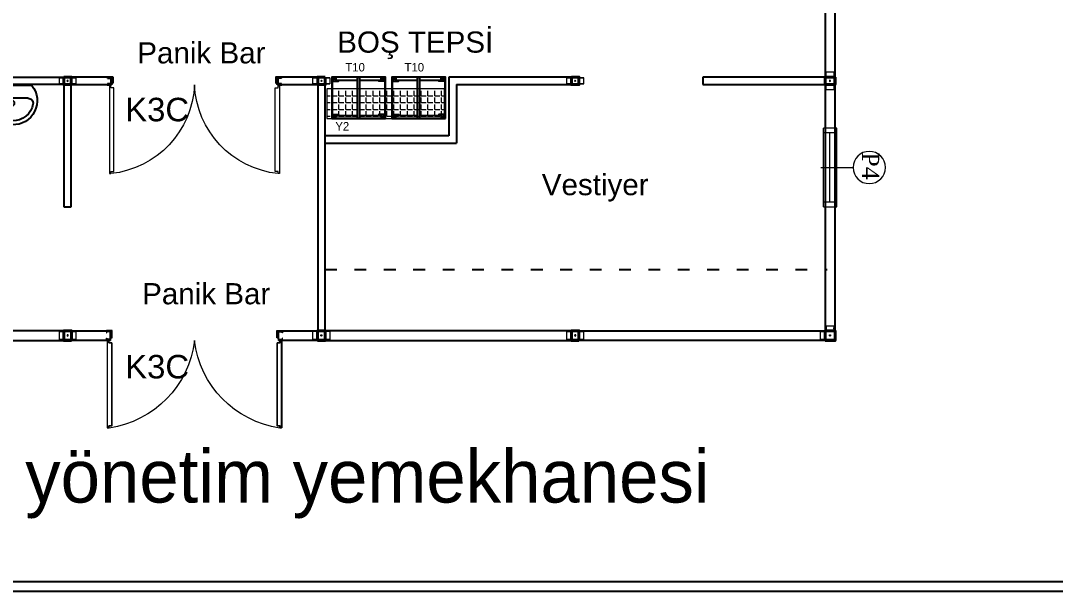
# Model space of a CAD drawing. Header units: millimetres. Extents: x 65390 to 71510, y 46362 to 50796.
# Drawn here: x 68367 to 69423, y 46491 to 47074 of the extents above; entities that cross this region are included whole.
import ezdxf
from ezdxf.enums import TextEntityAlignment as Align

# ---------------------------------------------------------------- set-up
doc = ezdxf.new("R2010")
doc.units = ezdxf.units.MM
doc.linetypes.add('ACAD_ISO03W100', pattern=[30, 12, -18])
doc.linetypes.add('ACISOWELD', pattern=[3, 2, -1])
for name, color, linetype in [('BİRLEŞİM ELEMANLARI', 4, 'Continuous'), ('DIŞ PANEL', 21, 'Continuous'), ('ODP', 110, 'Continuous'), ('P1', 40, 'Continuous'), ('S2000-002 Çizgi', 7, 'Continuous')]:
    doc.layers.add(name, color=color, linetype=linetype)
for name, color, linetype, lineweight in [('IC KAPILI 1050', 140, 'Continuous', 0), ('MIM_Sktürk', 251, 'Continuous', 9), ('WALL INTERNAL', 7, 'Continuous', 50), ('YAZİ', 7, 'Continuous', 5)]:
    doc.layers.add(name, color=color, linetype=linetype, lineweight=lineweight)
doc.styles.get("Standard").update_dxf_attribs({"font": 'arial.ttf'})
doc.styles.add('TAKSİM', font='GOTHIC.TTF', dxfattribs={"height": 20})
doc.styles.add('YENI', font='arial.ttf', dxfattribs={"height": 50})

# ---------------------------------------------------------------- blocks, each defined once
blk = doc.blocks.new('DIŞ İKİLİ KEP 60.')
at = {"lineweight": 40}
blk.add_lwpolyline([(136, 94), (136, -6), (60, -6), (60, 94)], close=True, dxfattribs=at)
at = {"layer": 'BİRLEŞİM ELEMANLARI', "color": 6, "lineweight": 20}
for p, q in [((185, 82), (10, 82)), ((10, 2), (185, 2)), ((29, 82), (29, 84)), ((29, 2), (29, 0)), ((35, 79), (35, 87)), ((35, 5), (35, -3)), ((42, 82), (42, 84)), ((42, 2), (42, 0)), ((153, 82), (153, 84)), ((153, 2), (153, 0)), ((160, 79), (160, 87)), ((160, 5), (160, -3)), ((166, 82), (166, 84)), ((166, 2), (166, 0))]:
    blk.add_line(p, q, dxfattribs=at)
for points in [[(10, 0), (10, 84)], [(10, 84), (185, 84), (185, 0), (10, 0)]]:
    blk.add_lwpolyline(points, dxfattribs=at)
blk.add_circle((98, 42), 6.5, dxfattribs=at)
blk = doc.blocks.new('DIŞ KÖŞE KEP 80.')
at = {"lineweight": 40, "elevation": 1364}
blk.add_lwpolyline([(90, 150), (90, 50), (-10, 50), (-10, 150)], close=True, dxfattribs=at)
at = {"layer": 'BİRLEŞİM ELEMANLARI', "color": 6, "lineweight": 20}
for p, q in [((0, 138, 1364), (140, 138, 1364)), ((108, 138, 1364), (108, 140, 1364)), ((115, 135, 1364), (115, 143, 1364)), ((121, 138, 1364), (121, 140, 1364)), ((5, 25, 1364), (-3, 25, 1364)), ((140, 58, 1364), (0, 58, 1364)), ((2, 32, 1364), (0, 32, 1364)), ((2, 18, 1364), (0, 18, 1364)), ((2, 0, 1364), (2, 56, 1364)), ((2, 31, 1364), (2, 19, 1364)), ((79, 25, 1364), (87, 25, 1364)), ((82, 0, 1364), (82, 56, 1364)), ((82, 32, 1364), (84, 32, 1364)), ((82, 31, 1364), (82, 19, 1364)), ((82, 18, 1364), (84, 18, 1364)), ((108, 58, 1364), (108, 56, 1364)), ((115, 61, 1364), (115, 53, 1364)), ((121, 58, 1364), (121, 56, 1364))]:
    blk.add_line(p, q, dxfattribs=at)
at = {"layer": 'BİRLEŞİM ELEMANLARI', "color": 6, "lineweight": 20, "elevation": 1364}
for points in [[(0, 56), (0, 140)], [(0, 140), (140, 140), (140, 56), (0, 56)]]:
    blk.add_lwpolyline(points, dxfattribs=at)
blk.add_lwpolyline([(0, 56), (84, 56), (84, 0), (0, 0)], close=True, dxfattribs=at)
at = {"layer": 'BİRLEŞİM ELEMANLARI', "color": 6, "lineweight": 20}
blk.add_circle((42, 98, 1364), 6.5, dxfattribs=at)
blk = doc.blocks.new('DIŞ-DOLU-2514-G-B-(80)')
at = {"layer": 'DIŞ PANEL'}
blk.add_lwpolyline([(0, 100), (2514, 100), (2514, 0), (0, 0)], close=True, dxfattribs=at)
blk = doc.blocks.new('DIŞ-K3 KAPILI-2514-G-B-(80)')
at = {"color": 3, "lineweight": 0}
for p, q in [((359, 100), (359, 99)), ((359, -1), (359, 1)), ((400, 89), (360, 89)), ((360, 89), (360, 77)), ((360, 77), (361, 77)), ((360, 21), (361, 21)), ((360, 9), (360, 21)), ((400, 9), (360, 9)), ((360, 9), (400, 9)), ((398, 87), (361, 87)), ((361, 77), (361, 87)), ((361, 21), (361, 10)), ((398, 10), (361, 10)), ((398, 87), (398, 10)), ((400, 9), (400, 89)), ((2114, 9), (2114, 89)), ((2154, 89), (2114, 89)), ((2114, 9), (2154, 9)), ((2154, 9), (2114, 9)), ((2116, 87), (2153, 87)), ((2116, 87), (2116, 10)), ((2116, 10), (2153, 10)), ((2153, 77), (2153, 87)), ((2154, 77), (2153, 77)), ((2153, 21), (2153, 10)), ((2154, 21), (2153, 21)), ((2154, 89), (2154, 77)), ((2154, 87), (2154, 87)), ((2154, 9), (2154, 21)), ((2154, 10), (2154, 10)), ((2155, 100), (2155, 99)), ((2155, -1), (2155, 1))]:
    blk.add_line(p, q, dxfattribs=at)
at = {"color": 7, "lineweight": 0}
for p, q in [((400, 9), (400, 1)), ((2114, 1), (2114, 9))]:
    blk.add_line(p, q, dxfattribs=at)
at = {"color": 2, "lineweight": 0}
for points in [[(385, 116), (385, 101), (367, 101), (367, 993), (385, 993), (385, 978), (384, 978), (384, 992), (369, 992), (369, 102), (384, 102), (384, 116)], [(369, 102), (384, 102), (384, 122), (414, 122), (414, 972), (384, 972), (384, 992), (369, 992), (369, 991), (383, 991), (383, 971), (413, 971), (413, 123), (383, 123), (383, 103), (369, 103)], [(2145, 102), (2130, 102), (2130, 122), (2100, 122), (2100, 972), (2130, 972), (2130, 992), (2145, 992), (2145, 991), (2131, 991), (2131, 971), (2101, 971), (2101, 123), (2131, 123), (2131, 103), (2145, 103)], [(2129, 116), (2129, 101), (2147, 101), (2147, 993), (2129, 993), (2129, 978), (2130, 978), (2130, 992), (2145, 992), (2145, 102), (2130, 102), (2130, 116)]]:
    blk.add_lwpolyline(points, close=True, dxfattribs=at)
at = {"color": 3, "lineweight": 0}
for points in [[(359, 100), (401, 100), (401, 74), (416, 74), (416, -1), (359, -1)], [(359, 1), (415, 1), (415, 73), (400, 73), (400, 99), (359, 99)], [(2155, 100), (2113, 100), (2113, 74), (2098, 74), (2098, -1), (2155, -1)], [(2155, 1), (2099, 1), (2099, 73), (2114, 73), (2114, 99), (2155, 99)]]:
    blk.add_lwpolyline(points, dxfattribs=at)
at = {"color": 2, "lineweight": 0}
for centre, start, end in [((239, -21), 6.7975, 81.8055), ((2275, -21), 98.1945, 173.2025)]:
    blk.add_arc(centre, 1025, start, end, dxfattribs=at)
at = {"layer": 'DIŞ PANEL'}
for points in [[(401, 100), (0, 100), (0, 0), (416, 0)], [(2098, 0), (2514, 0), (2514, 100), (2113, 100)]]:
    blk.add_lwpolyline(points, dxfattribs=at)
blk = doc.blocks.new('İÇ-DOLU-2514-B-B-(60).')
at = {"layer": 'DIŞ PANEL'}
blk.add_lwpolyline([(0, 71), (2514, 71), (2514, -5), (0, -5)], close=True, dxfattribs=at)
blk = doc.blocks.new('İÇ-DOLU-1250-B-B-(60).')
at = {"layer": 'DIŞ PANEL'}
for p, q in [((0, 86), (1250, 86)), ((0, 10), (0, 86)), ((1250, 10), (0, 10)), ((1250, 86), (1250, 10))]:
    blk.add_line(p, q, dxfattribs=at)
blk = doc.blocks.new('40X50 LAVABO')
at = {"color": 4}
for p, q in [((-364, 300), (36, 300)), ((-327, 170), (-2, 170))]:
    blk.add_line(p, q, dxfattribs=at)
blk.add_circle((-164, 120), 25, dxfattribs=at)
for centre, radius, start, end in [((-173, 145), 246, 141.1886, 271.9415), ((-156, 145), 246, 268.0585, 38.8114), ((-327, 120), 50, 90, 189.5336), ((-173, 145), 206, 189.5336, 271.9415), ((-156, 145), 206, 268.0585, 350.4664), ((-2, 120), 50, 350.4664, 90)]:
    blk.add_arc(centre, radius, start, end, dxfattribs=at)
blk = doc.blocks.new('İÇ İKİLİ KEP 80.')
at = {"lineweight": 40}
blk.add_lwpolyline([(136, 80), (136, 4), (60, 4), (60, 80)], close=True, dxfattribs=at)
at = {"layer": 'BİRLEŞİM ELEMANLARI', "color": 171, "lineweight": 20}
for p, q in [((185, 72), (10, 72)), ((10, 12), (185, 12)), ((29, 72), (29, 74)), ((29, 12), (29, 10)), ((35, 69), (35, 77)), ((35, 15), (35, 7)), ((42, 72), (42, 74)), ((42, 12), (42, 10)), ((153, 72), (153, 74)), ((153, 12), (153, 10)), ((160, 69), (160, 77)), ((160, 15), (160, 7)), ((166, 72), (166, 74)), ((166, 12), (166, 10))]:
    blk.add_line(p, q, dxfattribs=at)
for points in [[(10, 10), (10, 74)], [(10, 74), (185, 74), (185, 10), (10, 10)]]:
    blk.add_lwpolyline(points, dxfattribs=at)
blk.add_circle((98, 42), 6.5, dxfattribs=at)
blk = doc.blocks.new('İÇ-K3 KAPILI-2514-B-B-(60).')
at = {"color": 7}
for p, q in [((406, 86, 0), (406, 78, 0)), ((406, 10, 0), (406, 18, 0)), ((2106, 86, 0), (2106, 78, 0)), ((2106, 10, 0), (2106, 18, 0))]:
    blk.add_line(p, q, dxfattribs=at)
at = {"layer": 'DIŞ PANEL', "elevation": 0}
for points in [[(406, 10), (0, 10), (0, 86), (406, 86)], [(2106, 86), (2514, 86), (2514, 10), (2106, 10)]]:
    blk.add_lwpolyline(points, dxfattribs=at)
at = {"layer": 'IC KAPILI 1050', "color": 2}
for p, q in [((389, 98, 0), (389, 995, 0)), ((389, 995, 0), (404, 995, 0)), ((404, 995, 0), (404, 975, 0)), ((404, 975, 0), (434, 975, 0)), ((434, 975, 0), (434, 118, 0)), ((2080, 975, 0), (2080, 118, 0)), ((2110, 975, 0), (2080, 975, 0)), ((2110, 995, 0), (2110, 975, 0)), ((2125, 995, 0), (2110, 995, 0)), ((2125, 98, 0), (2125, 995, 0))]:
    blk.add_line(p, q, dxfattribs=at)
at = {"layer": 'IC KAPILI 1050'}
for p, q in [((434, 118, 0), (404, 118, 0)), ((404, 118, 0), (404, 98, 0)), ((2080, 118, 0), (2110, 118, 0)), ((2110, 118, 0), (2110, 98, 0)), ((404, 98, 0), (389, 98, 0)), ((2110, 98, 0), (2125, 98, 0))]:
    blk.add_line(p, q, dxfattribs=at)
at = {"layer": 'IC KAPILI 1050', "color": 2}
for centre, start, end in [((303, 46, 0), 2.5132, 83.9405), ((2211, 46, 0), 96.0595, 177.4868)]:
    blk.add_arc(centre, 955, start, end, dxfattribs=at)
at = {"layer": 'ODP', "color": 3, "lineweight": 30}
for p, q in [((366, 88, 0), (366, 86, 0)), ((366, 9, 0), (366, 10, 0))]:
    blk.add_line(p, q, dxfattribs=at)
at = {"layer": 'ODP', "color": 3}
for p, q in [((406, 78, 0), (368, 78, 0)), ((368, 78, 0), (406, 78, -40)), ((368, 77, -40), (368, 78, 0)), ((368, 77, 0), (405, 77, 0)), ((368, 20, 0), (405, 20, 0)), ((368, 20, -40), (368, 18, 0)), ((368, 18, 0), (406, 18, -40)), ((405, 77, 0), (405, 20, 0)), ((406, 18, -40), (406, 78, 0)), ((406, 78, 0), (406, 18, -40)), ((2106, 78, 0), (2106, 18, -40)), ((2145, 78, 0), (2106, 78, -40)), ((2106, 78, 0), (2145, 78, 0)), ((2106, 18, -40), (2106, 78, 0)), ((2145, 18, 0), (2106, 18, -40)), ((2108, 77, 0), (2108, 20, 0)), ((2145, 77, 0), (2108, 77, 0)), ((2145, 20, 0), (2108, 20, 0)), ((2145, 77, -40), (2145, 78, 0)), ((2145, 20, -40), (2145, 18, 0))]:
    blk.add_line(p, q, dxfattribs=at)
at = {"layer": 'ODP', "color": 3, "lineweight": 30, "elevation": 0}
for points in [[(366, 88), (408, 88), (408, 70), (423, 70), (423, 9), (366, 9)], [(366, 10), (422, 10), (422, 68), (406, 68), (406, 86), (366, 86)], [(2147, 88), (2105, 88), (2105, 70), (2090, 70), (2090, 9), (2147, 9)], [(2147, 10), (2092, 10), (2092, 68), (2106, 68), (2106, 86), (2147, 86)]]:
    blk.add_lwpolyline(points, dxfattribs=at)
blk = doc.blocks.new('DIŞ-P1 PENCERELİ-2514-G-B-(80)')
at = {"layer": 'DIŞ PANEL'}
for p, q in [((0, 100), (2514, 100)), ((0, 0), (0, 100)), ((2514, 0), (0, 0)), ((2514, 100), (2514, 0))]:
    blk.add_line(p, q, dxfattribs=at)
at = {"layer": 'P1', "lineweight": 15}
for p, q in [((1667, -46), (1667, 284)), ((1264, 119), (2069, 119)), ((1264, -19), (1264, 119)), ((1312, 119), (1312, -19)), ((2022, 119), (2022, -19)), ((2069, 119), (2069, -19)), ((2022, 43), (1312, 43)), ((1264, -19), (2069, -19))]:
    blk.add_line(p, q, dxfattribs=at)
blk.add_circle((1667, 449), 165, dxfattribs=at)
blk = doc.blocks.new('A$C30552555')
at = {"layer": 'S2000-002 Çizgi'}
for points in [[(0, 0), (42, 0), (42, 55), (0, 55)], [(0, 28.8), (42, 28.8), (42, 26.8), (0, 26.8)]]:
    blk.add_lwpolyline(points, close=True, dxfattribs=at)
for points in [[(41.5, 51), (41.5, 54.5), (0.5, 54.5), (0.5, 51)], [(2, 51), (2, 53.3), (3.9, 53.3), (3.9, 48), (3, 48)], [(40, 51), (40, 53.3), (38.1, 53.3), (38.1, 48), (39, 48)], [(3, 26.8), (3, 4.7), (0, 4.7), (0, 51), (3, 51), (3, 28.8)], [(39, 26.8), (39, 4.7), (42, 4.7), (42, 51), (39, 51), (39, 28.8)], [(0.5, 4.7), (0.5, 0.5), (41.5, 0.5), (41.5, 4.7)], [(2, 4.7), (2, 1.7), (3.9, 1.7), (3.9, 7), (3, 7)], [(40, 4.7), (40, 1.7), (38.1, 1.7), (38.1, 7), (39, 7)]]:
    blk.add_lwpolyline(points, dxfattribs=at)

msp = doc.modelspace()

# ---------------------------------------------------------------- hatches: boundary and pattern name
at = {"layer": 'MIM_Sktürk'}
h = msp.add_hatch(dxfattribs=at)
h.set_pattern_fill('ANGLE', color=256)
h.set_pattern_definition([(0, (7796.351, 2342.496), (0, 6.985), [5.08, -1.905]), (90, (7796.351, 2342.496), (-6.985, 4e-16), [5.08, -1.905])])
h.paths.add_polyline_path([(68799.277, 47004.455), (68679.277, 47004.455), (68679.277, 46974.455), (68799.277, 46974.455)])

# ---------------------------------------------------------------- linework, layer by layer
for points in [[(65552.092, 46491.397), (71407.092, 46491.397), (71407.092, 50666.397), (65552.092, 50666.397)], [(65562.092, 46501.397), (71397.092, 46501.397), (71397.092, 50656.397), (65562.092, 50656.397)]]:
    msp.add_lwpolyline(points, close=True)
at = {"linetype": 'ACAD_ISO03W100'}
msp.add_lwpolyline([(68677.512, 46820.049), (69189.912, 46820.049)], dxfattribs=at)
at = {"layer": 'DIŞ PANEL'}
for p, q in [((68928.912, 47016.549), (68803.912, 47016.549)), ((68803.912, 47016.549), (68803.912, 46956.549)), ((68928.912, 47008.949), (68928.912, 47016.549)), ((68811.512, 47008.949), (68928.912, 47008.949)), ((68811.512, 47008.949), (68811.512, 46948.949)), ((68803.912, 46956.549), (68677.512, 46956.549)), ((68677.512, 46948.949), (68811.512, 46948.949))]:
    msp.add_line(p, q, dxfattribs=at)
at = {"layer": 'MIM_Sktürk'}
msp.add_lwpolyline([(68679.277, 46974.455), (68799.277, 46974.455), (68799.277, 47004.455), (68679.277, 47004.455)], close=True, dxfattribs=at)

# ---------------------------------------------------------------- block references
at = {"yscale": 0.1, "zscale": 0.1}
for p, xscale in [((68424.462, 47008.549), -0.1), ((68663.962, 47008.549), 0.1), ((68942.462, 47008.549), -0.1)]:
    msp.add_blockref('İÇ İKİLİ KEP 80.', p, dxfattribs=dict(at, xscale=xscale))
for name, p, xscale, rotation in [('DIŞ İKİLİ KEP 60.', (69188.512, 47002.999), -0.1, 270), ('DIŞ KÖŞE KEP 80.', (69196.912, 46762.549, -136.413), 0.1, 180), ('DIŞ İKİLİ KEP 60.', (68404.962, 46756.949), -0.1, 180), ('DIŞ İKİLİ KEP 60.', (68683.462, 46756.949), 0.1, 180), ('DIŞ İKİLİ KEP 60.', (68922.962, 46756.949), -0.1, 180)]:
    msp.add_blockref(name, p, dxfattribs=dict(at, xscale=xscale, rotation=rotation))
at = {"linetype": 'ACISOWELD', "lineweight": 0, "xscale": -0.1, "yscale": 0.1, "zscale": 0.1}
msp.add_blockref('40X50 LAVABO', (68341.753, 46977.991), dxfattribs=at)
at = {"layer": 'S2000-002 Çizgi', "rotation": 90}
for p in [(68739.277, 46974.455), (68800.514, 46974.455)]:
    msp.add_blockref('A$C30552555', p, dxfattribs=at)
at = {"layer": 'WALL INTERNAL', "yscale": 0.1, "zscale": 0.1}
for name, p, xscale, rotation in [('DIŞ-P1 PENCERELİ-2514-G-B-(80)', (69187.912, 47016.549), -0.1, 270), ('İÇ-K3 KAPILI-2514-B-B-(60).', (68418.512, 47017.549), -0.1, 180), ('İÇ-DOLU-1250-B-B-(60).', (69062.912, 47017.549), -0.1, 180), ('İÇ-DOLU-1250-B-B-(60).', (68419.512, 47008.949), -0.1, 90), ('İÇ-DOLU-2514-B-B-(60).', (68677.012, 47008.949), -0.1, 90), ('DIŞ-P1 PENCERELİ-2514-G-B-(80)', (69187.912, 46757.549), -0.1, 270), ('DIŞ-DOLU-2514-G-B-(80)', (68159.512, 46757.549), -0.1, 180), ('DIŞ-K3 KAPILI-2514-G-B-(80)', (68418.512, 46757.549), -0.1, 180), ('DIŞ-DOLU-2514-G-B-(80)', (68677.512, 46757.549), -0.1, 180), ('DIŞ-DOLU-2514-G-B-(80)', (69187.912, 46757.549), 0.1, 180)]:
    msp.add_blockref(name, p, dxfattribs=dict(at, xscale=xscale, rotation=rotation))
at = {"layer": 'WALL INTERNAL', "xscale": 0.1, "yscale": 0.1, "zscale": 0.1}
msp.add_blockref('İÇ-DOLU-2514-B-B-(60).', (68159.512, 47009.449), dxfattribs=at)

# ---------------------------------------------------------------- texts
at = {"style": 'TAKSİM'}
for s, p in [('T10', (68708.124, 47022.318)), ('T10', (68768.507, 47022.318)), ('Y2', (68695.036, 46962.025))]:
    msp.add_text(s, height=8.64, dxfattribs=at).set_placement(p, align=Align.CENTER)
msp.add_text('yönetim yemekhanesi', height=54, dxfattribs=at).set_placement((68371.478, 46582.045))
at = {"lineweight": 0, "insert": (69243.03, 46911.865), "char_height": 17.49163, "width": 436.13154, "attachment_point": 3, "rotation": 270}
msp.add_mtext('{\\fGeorgia|b0|i0|c162|p18;P4}', dxfattribs=at)
at = {"layer": 'YAZİ', "lineweight": 0, "style": 'YENI'}
for s, height, p in [('BOŞ TEPSİ', 21.6, (68689.855, 47041.543)), ('Panik Bar', 21.6, (68485.823, 47030.557)), ('K3C', 24, (68473.464, 46971.44)), ('Vestiyer', 21.6, (68898.615, 46895.945)), ('Panik Bar', 21.6, (68490.767, 46784.558)), ('K3C', 24, (68473.464, 46708.838))]:
    msp.add_text(s, height=height, dxfattribs=at).set_placement(p)

doc.saveas('drawing.dxf')
